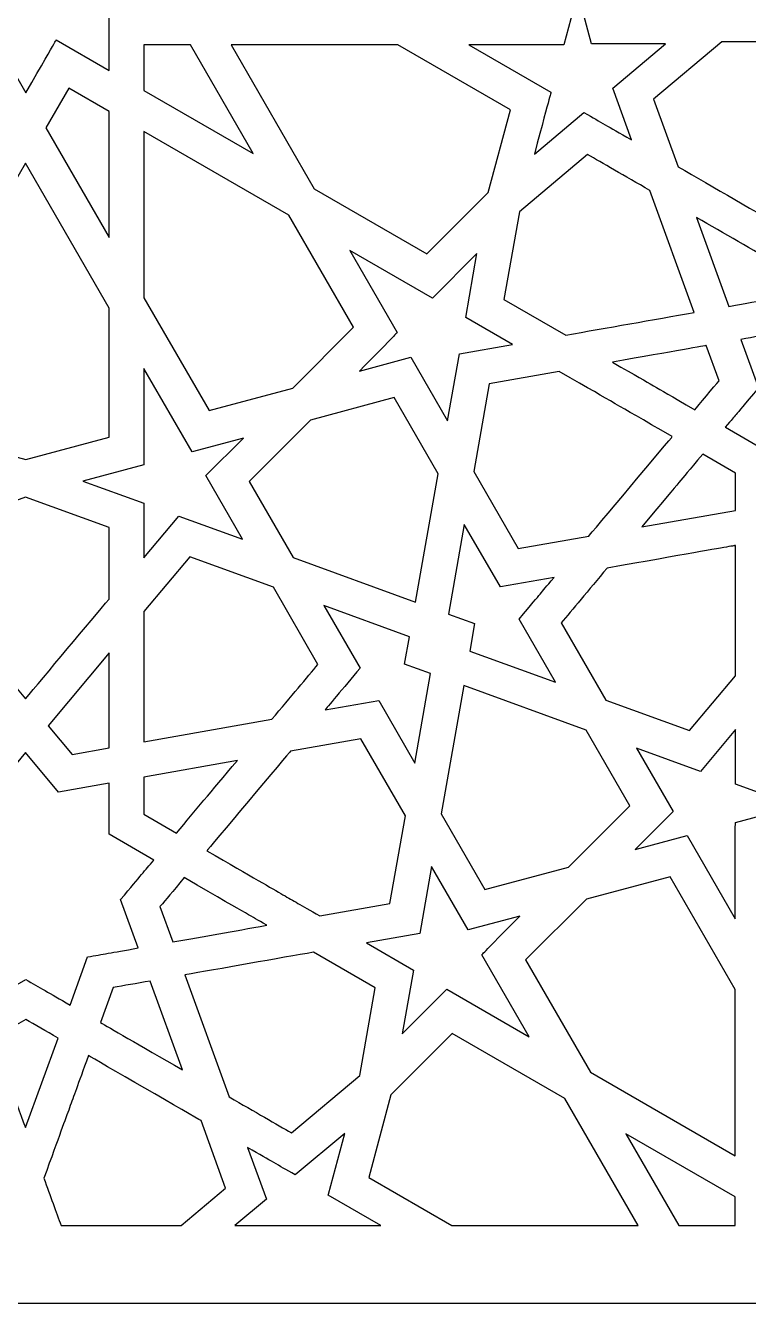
# Model space of a CAD drawing. Header units: millimetres. Extents: x -64 to 64, y -64 to 64.
# Drawn here: x 0 to 33.4, y -63.5 to -4.5 of the extents above; entities that cross this region are included whole.
import ezdxf

# ---------------------------------------------------------------- set-up
doc = ezdxf.new("R2010")
doc.units = ezdxf.units.MM
doc.header["$MEASUREMENT"] = 0
doc.layers.add('layer 1', color=7, linetype='Continuous')

msp = doc.modelspace()

# ---------------------------------------------------------------- linework, layer by layer
at = {"layer": 'layer 1', "color": 250}
for points, knots in [([(-63.5, 63.5), (-63.5, 63.5), (-63.5, -63.5), (-63.5, -63.5), (-63.5, -63.5), (-63.5, -63.5), (63.5, -63.5), (63.5, -63.5), (63.5, -63.5), (63.5, -63.5), (63.5, 63.5), (63.5, 63.5), (63.5, 63.5), (63.5, 63.5), (-63.5, 63.5), (-63.5, 63.5)], [0, 0, 0, 0, 0.2, 0.2, 0.2, 0.2, 0.4, 0.4, 0.4, 0.4, 0.6, 0.6, 0.6, 0.6, 1, 1, 1, 1]), ([(1.3998, -5.1139), (1.3797, -5.1474), (1.591, -4.783), (-0.0152, -7.5636), (-0.0152, -7.5636), (-0.0152, -7.5636), (-1.4298, -5.1139), (-1.4298, -5.1139), (-1.4298, -5.1139), (-1.4298, -5.1139), (-1.4302, -5.1142), (-1.4302, -5.1142), (-1.4302, -5.1142), (-1.4302, -5.1142), (-1.4302, -5.1139), (-1.4302, -5.1139), (-1.4302, -5.1139), (-1.4302, -5.1139), (-3.8827, -6.5285), (-3.8827, -6.5285), (-3.8827, -6.5285), (-3.8827, -6.5285), (-3.8827, -3.6968), (-3.8827, -3.6968), (-3.8827, -3.6968), (-4.2365, -3.6968), (-6.3514, -3.6968), (-6.6996, -3.6968), (-6.6996, -3.6968), (-6.6996, -3.6968), (-5.3111, -1.2898), (-5.3111, -1.2898), (-5.3111, -1.2898), (-5.3111, -1.2898), (-5.3224, -1.2831), (-5.3224, -1.2831), (-5.3224, -1.2831), (-5.3224, -1.2831), (-5.2998, -1.2439), (-5.2998, -1.2439), (-5.2998, -1.2439), (-5.2998, -1.2439), (-7.7163, 0.1513), (-7.7163, 0.1513), (-7.7163, 0.1513), (-7.7163, 0.1513), (-5.3111, 1.5399), (-5.3111, 1.5399), (-5.3111, 1.5399), (-5.3111, 1.5399), (-5.328, 1.5695), (-5.328, 1.5695), (-5.328, 1.5695), (-5.328, 1.5695), (-5.2998, 1.5857), (-5.2998, 1.5857), (-5.2998, 1.5857), (-5.2998, 1.5857), (-6.6883, 3.9927), (-6.6883, 3.9927), (-6.6883, 3.9927), (-6.6883, 3.9927), (-3.894, 3.9927), (-3.894, 3.9927), (-3.894, 3.9927), (-3.894, 3.9927), (-3.894, 4.0386), (-3.894, 4.0386), (-3.894, 4.0386), (-3.8894, 4.0386), (-3.8869, 4.0386), (-3.8827, 4.0386), (-3.8827, 4.0386), (-3.8827, 4.0386), (-3.8827, 6.8185), (-3.8827, 6.8185), (-3.8827, 6.8185), (-3.8827, 6.8185), (-1.4411, 5.4098), (-1.4411, 5.4098), (-1.4411, 5.4098), (-1.4411, 5.4098), (-0.0265, 7.8602), (-0.0265, 7.8602), (-0.0265, 7.8602), (-0.0265, 7.8602), (1.3885, 5.4098), (1.3885, 5.4098), (1.3885, 5.4098), (1.3885, 5.4098), (3.841, 6.8248), (3.841, 6.8248), (3.841, 6.8248), (3.841, 6.8248), (3.841, 3.9927), (3.841, 3.9927), (3.841, 3.9927), (3.841, 3.9927), (6.658, 3.9927), (6.658, 3.9927), (6.658, 3.9927), (6.658, 3.9927), (5.2694, 1.5857), (5.2694, 1.5857), (5.2694, 1.5857), (5.2694, 1.5857), (5.2807, 1.579), (5.2807, 1.579), (5.2807, 1.579), (5.2807, 1.579), (5.2585, 1.5399), (5.2585, 1.5399), (5.2585, 1.5399), (5.2585, 1.5399), (7.6747, 0.145), (7.6747, 0.145), (7.6747, 0.145), (7.6747, 0.145), (5.2694, -1.2439), (5.2694, -1.2439), (5.2694, -1.2439), (5.2694, -1.2439), (5.2864, -1.2735), (5.2864, -1.2735), (5.2864, -1.2735), (5.2864, -1.2735), (5.2585, -1.2898), (5.2585, -1.2898), (5.2585, -1.2898), (5.2585, -1.2898), (6.647, -3.6968), (6.647, -3.6968), (6.647, -3.6968), (6.301, -3.6968), (4.1998, -3.6968), (3.852, -3.6968), (3.852, -3.6968), (3.852, -3.6968), (3.852, -3.7423), (3.852, -3.7423), (3.852, -3.7423), (3.852, -3.7423), (3.841, -3.7423), (3.841, -3.7423), (3.841, -3.7423), (3.841, -3.7423), (3.841, -6.5225), (3.841, -6.5225), (3.841, -6.5225), (3.841, -6.5225), (1.3998, -5.1139), (1.3998, -5.1139)], [0, 0, 0, 0, 0.025641, 0.025641, 0.025641, 0.025641, 0.0512821, 0.0512821, 0.0512821, 0.0512821, 0.0769231, 0.0769231, 0.0769231, 0.0769231, 0.1025641, 0.1025641, 0.1025641, 0.1025641, 0.1282051, 0.1282051, 0.1282051, 0.1282051, 0.1538462, 0.1538462, 0.1538462, 0.1538462, 0.1794872, 0.1794872, 0.1794872, 0.1794872, 0.2051282, 0.2051282, 0.2051282, 0.2051282, 0.2307692, 0.2307692, 0.2307692, 0.2307692, 0.2564103, 0.2564103, 0.2564103, 0.2564103, 0.2820513, 0.2820513, 0.2820513, 0.2820513, 0.3076923, 0.3076923, 0.3076923, 0.3076923, 0.3333333, 0.3333333, 0.3333333, 0.3333333, 0.3589744, 0.3589744, 0.3589744, 0.3589744, 0.3846154, 0.3846154, 0.3846154, 0.3846154, 0.4102564, 0.4102564, 0.4102564, 0.4102564, 0.4358974, 0.4358974, 0.4358974, 0.4358974, 0.4615385, 0.4615385, 0.4615385, 0.4615385, 0.4871795, 0.4871795, 0.4871795, 0.4871795, 0.5128205, 0.5128205, 0.5128205, 0.5128205, 0.5384615, 0.5384615, 0.5384615, 0.5384615, 0.5641026, 0.5641026, 0.5641026, 0.5641026, 0.5897436, 0.5897436, 0.5897436, 0.5897436, 0.6153846, 0.6153846, 0.6153846, 0.6153846, 0.6410256, 0.6410256, 0.6410256, 0.6410256, 0.6666667, 0.6666667, 0.6666667, 0.6666667, 0.6923077, 0.6923077, 0.6923077, 0.6923077, 0.7179487, 0.7179487, 0.7179487, 0.7179487, 0.7435897, 0.7435897, 0.7435897, 0.7435897, 0.7692308, 0.7692308, 0.7692308, 0.7692308, 0.7948718, 0.7948718, 0.7948718, 0.7948718, 0.8205128, 0.8205128, 0.8205128, 0.8205128, 0.8461538, 0.8461538, 0.8461538, 0.8461538, 0.8717949, 0.8717949, 0.8717949, 0.8717949, 0.8974359, 0.8974359, 0.8974359, 0.8974359, 0.9230769, 0.9230769, 0.9230769, 0.9230769, 0.9487179, 0.9487179, 0.9487179, 0.9487179, 1, 1, 1, 1]), ([(27.9788, -9.7342), (26.7758, -9.0399), (26.676, -8.9821), (25.7852, -8.4681), (25.7852, -8.4681), (25.7852, -8.4681), (23.4939, -10.3897), (23.4939, -10.3897), (23.4939, -10.3897), (24.2598, -7.535), (24.2598, -7.5304), (24.2598, -7.5304), (24.2598, -7.5304), (24.2598, -7.5304), (20.4696, -5.3421), (20.4696, -5.3421), (20.4696, -5.3421), (20.4696, -5.3421), (24.8465, -5.3421), (24.8465, -5.3421), (24.8465, -5.3421), (24.8465, -5.3421), (25.4942, -2.9238), (25.4942, -2.9238), (25.4942, -2.9238), (25.4942, -2.9238), (26.1295, -5.2966), (26.1295, -5.2966), (26.1295, -5.2966), (26.1295, -5.2966), (29.5582, -5.2966), (29.5582, -5.2966), (29.5582, -5.2966), (29.5582, -5.2966), (27.111, -7.3501), (27.111, -7.3501), (27.111, -7.3501), (27.111, -7.3501), (27.9788, -9.7342), (27.9788, -9.7342)], [0, 0, 0, 0, 0.0909091, 0.0909091, 0.0909091, 0.0909091, 0.1818182, 0.1818182, 0.1818182, 0.1818182, 0.2727273, 0.2727273, 0.2727273, 0.2727273, 0.3636364, 0.3636364, 0.3636364, 0.3636364, 0.4545455, 0.4545455, 0.4545455, 0.4545455, 0.5454545, 0.5454545, 0.5454545, 0.5454545, 0.6363636, 0.6363636, 0.6363636, 0.6363636, 0.7272727, 0.7272727, 0.7272727, 0.7272727, 0.8181818, 0.8181818, 0.8181818, 0.8181818, 1, 1, 1, 1]), ([(30.1343, -10.9774), (30.1343, -10.9774), (30.1339, -10.977), (30.1339, -10.977), (30.1339, -10.977), (30.1339, -10.977), (30.1339, -10.977), (30.1339, -10.977), (30.1339, -10.977), (30.1339, -10.977), (28.9973, -7.8557), (28.9973, -7.8557), (28.9973, -7.8557), (28.9973, -7.8557), (32.1508, -5.2095), (32.1508, -5.2095), (32.1508, -5.2095), (32.1508, -5.2095), (36.2666, -5.2109), (36.2666, -5.2109), (36.2666, -5.2109), (36.527, -5.9277), (36.9302, -7.0337), (37.3976, -8.315), (37.3976, -8.315), (37.3976, -8.315), (35.3356, -13.9799), (35.3356, -13.9799), (35.3356, -13.9799), (35.3356, -13.9799), (35.3353, -13.9799), (35.3353, -13.9799), (35.3353, -13.9799), (35.3353, -13.9799), (35.3353, -13.9806), (35.3353, -13.9806), (35.3353, -13.9806), (33.8123, -13.1015), (31.726, -11.8967), (30.1343, -10.9774)], [0, 0, 0, 0, 0.0909091, 0.0909091, 0.0909091, 0.0909091, 0.1818182, 0.1818182, 0.1818182, 0.1818182, 0.2727273, 0.2727273, 0.2727273, 0.2727273, 0.3636364, 0.3636364, 0.3636364, 0.3636364, 0.4545455, 0.4545455, 0.4545455, 0.4545455, 0.5454545, 0.5454545, 0.5454545, 0.5454545, 0.6363636, 0.6363636, 0.6363636, 0.6363636, 0.7272727, 0.7272727, 0.7272727, 0.7272727, 0.8181818, 0.8181818, 0.8181818, 0.8181818, 1, 1, 1, 1]), ([(10.4958, -10.3639), (10.4958, -10.3639), (5.4525, -7.4521), (5.4525, -7.4521), (5.4525, -7.4521), (5.4525, -7.2288), (5.4525, -5.5647), (5.4525, -5.3421), (5.4525, -5.3421), (5.4525, -5.3421), (7.5967, -5.3421), (7.5967, -5.3421), (7.5967, -5.3421), (7.5967, -5.3421), (10.4958, -10.3639), (10.4958, -10.3639)], [0, 0, 0, 0, 0.2, 0.2, 0.2, 0.2, 0.4, 0.4, 0.4, 0.4, 0.6, 0.6, 0.6, 0.6, 1, 1, 1, 1]), ([(9.482, -5.3421), (9.482, -5.3421), (17.1789, -5.3421), (17.1789, -5.3421), (17.1789, -5.3421), (17.1789, -5.3421), (22.3838, -8.3467), (22.3838, -8.3467), (22.3838, -8.3467), (22.3838, -8.3467), (21.3589, -12.1694), (21.3589, -12.1694), (21.3589, -12.1694), (21.3589, -12.1694), (18.5286, -15.0012), (18.5286, -15.0012), (18.5286, -15.0012), (18.5286, -15.0012), (13.323, -11.9959), (13.323, -11.9959), (13.323, -11.9959), (13.323, -11.9959), (9.482, -5.3421), (9.482, -5.3421)], [0, 0, 0, 0, 0.1428571, 0.1428571, 0.1428571, 0.1428571, 0.2857143, 0.2857143, 0.2857143, 0.2857143, 0.4285714, 0.4285714, 0.4285714, 0.4285714, 0.5714286, 0.5714286, 0.5714286, 0.5714286, 0.7142857, 0.7142857, 0.7142857, 0.7142857, 1, 1, 1, 1]), ([(0.9162, -9.1768), (0.9162, -9.1768), (1.9745, -7.3445), (1.9745, -7.3445), (1.9745, -7.3445), (1.9745, -7.3445), (3.841, -8.4219), (3.841, -8.4219), (3.841, -8.4219), (3.841, -8.4219), (3.841, -14.2434), (3.841, -14.2434), (3.841, -14.2434), (3.841, -14.2434), (0.9162, -9.1768), (0.9162, -9.1768)], [0, 0, 0, 0, 0.2, 0.2, 0.2, 0.2, 0.4, 0.4, 0.4, 0.4, 0.6, 0.6, 0.6, 0.6, 1, 1, 1, 1]), ([(5.4525, -9.3518), (5.4525, -9.3518), (12.1408, -13.2129), (12.1408, -13.2129), (12.1408, -13.2129), (12.1408, -13.2129), (15.1331, -18.3967), (15.1331, -18.3967), (15.1331, -18.3967), (15.1331, -18.3967), (12.325, -21.2034), (12.325, -21.2034), (12.325, -21.2034), (12.325, -21.2034), (8.4578, -22.2402), (8.4578, -22.2402), (8.4578, -22.2402), (8.4578, -22.2402), (5.4525, -17.0346), (5.4525, -17.0346), (5.4525, -17.0346), (5.4525, -17.0346), (5.4525, -9.3518), (5.4525, -9.3518)], [0, 0, 0, 0, 0.1428571, 0.1428571, 0.1428571, 0.1428571, 0.2857143, 0.2857143, 0.2857143, 0.2857143, 0.4285714, 0.4285714, 0.4285714, 0.4285714, 0.5714286, 0.5714286, 0.5714286, 0.5714286, 0.7142857, 0.7142857, 0.7142857, 0.7142857, 1, 1, 1, 1]), ([(22.8021, -13.0581), (22.8021, -13.0581), (25.9553, -10.4133), (25.9553, -10.4133), (25.9553, -10.4133), (26.6185, -10.7964), (27.643, -11.3877), (28.8301, -12.0717), (28.8301, -12.0717), (28.8301, -12.0717), (30.8822, -17.7098), (30.8822, -17.7098), (30.8822, -17.7098), (28.9867, -18.0446), (26.8224, -18.4256), (24.9407, -18.7572), (24.9407, -18.7572), (24.9407, -18.7572), (24.9403, -18.7568), (24.9403, -18.7568), (24.9403, -18.7568), (24.9403, -18.7568), (24.94, -18.7568), (24.94, -18.7568), (24.94, -18.7568), (24.94, -18.7568), (22.0881, -17.1108), (22.0881, -17.1108), (22.0881, -17.1108), (22.0881, -17.1108), (22.8021, -13.0581), (22.8021, -13.0581)], [0, 0, 0, 0, 0.1111111, 0.1111111, 0.1111111, 0.1111111, 0.2222222, 0.2222222, 0.2222222, 0.2222222, 0.3333333, 0.3333333, 0.3333333, 0.3333333, 0.4444444, 0.4444444, 0.4444444, 0.4444444, 0.5555556, 0.5555556, 0.5555556, 0.5555556, 0.6666667, 0.6666667, 0.6666667, 0.6666667, 0.7777778, 0.7777778, 0.7777778, 0.7777778, 1, 1, 1, 1]), ([(-0.0265, -10.8098), (-0.0265, -10.8098), (3.841, -17.5087), (3.841, -17.5087), (3.841, -17.5087), (3.841, -17.5087), (3.841, -23.477), (3.841, -23.477), (3.841, -23.477), (3.841, -23.477), (-0.0152, -24.5099), (-0.0152, -24.5099), (-0.0152, -24.5099), (-0.0152, -24.5099), (-3.8827, -23.4742), (-3.8827, -23.4742), (-3.8827, -23.4742), (-3.8827, -23.4742), (-3.8827, -17.4893), (-3.8827, -17.4893), (-3.8827, -17.4893), (-3.8827, -17.4893), (-0.0265, -10.8098), (-0.0265, -10.8098)], [0, 0, 0, 0, 0.1428571, 0.1428571, 0.1428571, 0.1428571, 0.2857143, 0.2857143, 0.2857143, 0.2857143, 0.4285714, 0.4285714, 0.4285714, 0.4285714, 0.5714286, 0.5714286, 0.5714286, 0.5714286, 0.7142857, 0.7142857, 0.7142857, 0.7142857, 1, 1, 1, 1]), ([(30.9855, -13.3167), (32.2647, -14.0554), (33.5911, -14.8213), (34.78, -15.5074), (34.78, -15.5074), (34.78, -15.5074), (34.1912, -17.1263), (34.1912, -17.1263), (34.1912, -17.1263), (33.9051, -17.1771), (33.3086, -17.2822), (32.482, -17.4276), (32.482, -17.4276), (32.482, -17.4276), (32.482, -17.4269), (32.482, -17.4269), (32.482, -17.4269), (32.482, -17.4269), (32.4817, -17.4269), (32.4817, -17.4269), (32.4817, -17.4269), (32.4817, -17.4269), (30.9855, -13.3167), (30.9855, -13.3167)], [0, 0, 0, 0, 0.1428571, 0.1428571, 0.1428571, 0.1428571, 0.2857143, 0.2857143, 0.2857143, 0.2857143, 0.4285714, 0.4285714, 0.4285714, 0.4285714, 0.5714286, 0.5714286, 0.5714286, 0.5714286, 0.7142857, 0.7142857, 0.7142857, 0.7142857, 1, 1, 1, 1]), ([(17.7811, -19.7834), (17.7811, -19.7834), (15.4069, -20.4198), (15.4069, -20.4198), (15.4069, -20.4198), (16.8204, -18.9957), (17.1563, -18.6369), (17.1566, -18.6365), (17.1566, -18.6365), (17.1566, -18.6365), (14.968, -14.8452), (14.968, -14.8452), (14.968, -14.8452), (14.968, -14.8452), (18.7812, -17.0466), (18.7812, -17.0466), (18.7812, -17.0466), (18.7812, -17.0466), (20.8372, -14.9892), (20.8372, -14.9892), (20.8372, -14.9892), (20.8372, -14.9892), (20.3179, -17.9366), (20.3179, -17.9366), (20.3179, -17.9366), (20.3179, -17.9366), (22.4892, -19.1893), (22.4892, -19.1893), (22.4892, -19.1893), (22.4892, -19.1893), (20.0251, -19.6243), (20.0251, -19.6243), (20.0251, -19.6243), (20.0251, -19.6243), (19.4779, -22.7221), (19.4779, -22.7221), (19.4779, -22.7221), (19.4779, -22.7221), (17.7811, -19.7834), (17.7811, -19.7834)], [0, 0, 0, 0, 0.0909091, 0.0909091, 0.0909091, 0.0909091, 0.1818182, 0.1818182, 0.1818182, 0.1818182, 0.2727273, 0.2727273, 0.2727273, 0.2727273, 0.3636364, 0.3636364, 0.3636364, 0.3636364, 0.4545455, 0.4545455, 0.4545455, 0.4545455, 0.5454545, 0.5454545, 0.5454545, 0.5454545, 0.6363636, 0.6363636, 0.6363636, 0.6363636, 0.7272727, 0.7272727, 0.7272727, 0.7272727, 0.8181818, 0.8181818, 0.8181818, 0.8181818, 1, 1, 1, 1]), ([(39.7775, -26.1581), (39.7775, -26.1581), (38.2475, -27.9795), (38.2475, -27.9795), (38.2475, -27.9795), (38.2475, -27.9795), (36.7217, -26.1585), (36.7217, -26.1585), (36.7217, -26.1585), (36.7217, -26.1585), (34.3814, -26.5709), (34.3814, -26.5709), (34.3814, -26.5709), (34.3814, -26.5709), (34.3814, -24.209), (34.3814, -24.209), (34.3814, -24.209), (34.3814, -24.209), (32.318, -23.0173), (32.318, -23.0173), (32.318, -23.0173), (32.318, -23.0173), (32.318, -23.0173), (32.318, -23.0173), (32.318, -23.0173), (32.318, -23.0173), (32.3159, -23.0163), (32.3159, -23.0163), (32.3159, -23.0163), (32.9629, -22.244), (32.4813, -22.8187), (33.849, -21.1875), (33.849, -21.1875), (33.849, -21.1875), (33.0373, -18.9544), (33.0373, -18.9544), (33.0373, -18.9544), (34.3235, -18.7283), (34.719, -18.6577), (35.3794, -18.5406), (35.3794, -18.5406), (35.3794, -18.5406), (36.1869, -16.3199), (36.1869, -16.3199), (36.1869, -16.3199), (37.4594, -17.055), (37.8841, -17.2999), (38.2369, -17.5031), (38.2369, -17.5031), (38.2369, -17.5031), (40.3066, -16.3093), (40.3066, -16.3093), (40.3066, -16.3093), (40.3183, -16.3417), (41.0909, -18.4697), (41.1505, -18.6334), (41.1505, -18.6334), (41.7855, -18.6792), (42.8773, -18.8503), (43.4598, -18.9537), (43.4598, -18.9537), (42.9567, -20.3345), (42.8875, -20.5257), (42.647, -21.1878), (42.647, -21.1878), (42.6473, -21.1882), (44.1727, -23.0068), (44.1727, -23.0068), (44.1727, -23.0068), (44.1727, -23.0068), (42.1164, -24.1953), (42.1164, -24.1953), (42.1164, -24.1953), (42.1164, -24.4013), (42.1164, -26.138), (42.1164, -26.5723), (42.1164, -26.5723), (42.1164, -26.5723), (39.7775, -26.1581), (39.7775, -26.1581)], [0, 0, 0, 0, 0.047619, 0.047619, 0.047619, 0.047619, 0.0952381, 0.0952381, 0.0952381, 0.0952381, 0.1428571, 0.1428571, 0.1428571, 0.1428571, 0.1904762, 0.1904762, 0.1904762, 0.1904762, 0.2380952, 0.2380952, 0.2380952, 0.2380952, 0.2857143, 0.2857143, 0.2857143, 0.2857143, 0.3333333, 0.3333333, 0.3333333, 0.3333333, 0.3809524, 0.3809524, 0.3809524, 0.3809524, 0.4285714, 0.4285714, 0.4285714, 0.4285714, 0.4761905, 0.4761905, 0.4761905, 0.4761905, 0.5238095, 0.5238095, 0.5238095, 0.5238095, 0.5714286, 0.5714286, 0.5714286, 0.5714286, 0.6190476, 0.6190476, 0.6190476, 0.6190476, 0.6666667, 0.6666667, 0.6666667, 0.6666667, 0.7142857, 0.7142857, 0.7142857, 0.7142857, 0.7619048, 0.7619048, 0.7619048, 0.7619048, 0.8095238, 0.8095238, 0.8095238, 0.8095238, 0.8571429, 0.8571429, 0.8571429, 0.8571429, 0.9047619, 0.9047619, 0.9047619, 0.9047619, 1, 1, 1, 1]), ([(27.0962, -20.0018), (29.9678, -19.4963), (31.4374, -19.2363), (31.4374, -19.2363), (31.4374, -19.2363), (31.4374, -19.2363), (32.0301, -20.8668), (32.0301, -20.8668), (32.0301, -20.8668), (31.8336, -21.1011), (31.0374, -22.0507), (30.9097, -22.2038), (30.9097, -22.2038), (28.587, -20.8626), (29.3938, -21.3289), (27.0962, -20.0018)], [0, 0, 0, 0, 0.2, 0.2, 0.2, 0.2, 0.4, 0.4, 0.4, 0.4, 0.6, 0.6, 0.6, 0.6, 1, 1, 1, 1]), ([(2.6257, -25.5016), (2.6257, -25.5016), (5.4409, -24.7477), (5.4409, -24.7477), (5.4409, -24.7477), (5.4409, -24.7477), (5.4409, -24.705), (5.4409, -24.705), (5.4409, -24.705), (5.4409, -24.705), (5.4525, -24.7019), (5.4525, -24.7019), (5.4525, -24.7019), (5.4525, -24.7019), (5.4525, -20.2999), (5.4525, -20.2999), (5.4525, -20.2999), (5.4525, -20.2999), (7.675, -24.1498), (7.675, -24.1498), (7.675, -24.1498), (7.675, -24.1498), (10.0496, -23.513), (10.0496, -23.513), (10.0496, -23.513), (10.0496, -23.513), (8.3111, -25.2508), (8.3111, -25.2508), (8.3111, -25.2508), (8.3111, -25.2508), (10.0065, -28.1873), (10.0065, -28.1873), (10.0065, -28.1873), (10.0065, -28.1873), (7.0591, -27.1156), (7.0591, -27.1156), (7.0591, -27.1156), (7.0591, -27.1156), (5.4398, -29.0445), (5.4398, -29.0445), (5.4398, -29.0445), (5.4398, -28.7295), (5.4398, -26.8418), (5.4398, -26.5268), (5.4398, -26.5268), (5.4398, -26.5268), (2.6257, -25.5016), (2.6257, -25.5016)], [0, 0, 0, 0, 0.0769231, 0.0769231, 0.0769231, 0.0769231, 0.1538462, 0.1538462, 0.1538462, 0.1538462, 0.2307692, 0.2307692, 0.2307692, 0.2307692, 0.3076923, 0.3076923, 0.3076923, 0.3076923, 0.3846154, 0.3846154, 0.3846154, 0.3846154, 0.4615385, 0.4615385, 0.4615385, 0.4615385, 0.5384615, 0.5384615, 0.5384615, 0.5384615, 0.6153846, 0.6153846, 0.6153846, 0.6153846, 0.6923077, 0.6923077, 0.6923077, 0.6923077, 0.7692308, 0.7692308, 0.7692308, 0.7692308, 0.8461538, 0.8461538, 0.8461538, 0.8461538, 1, 1, 1, 1]), ([(22.7492, -28.6229), (22.7492, -28.6229), (20.6894, -25.0589), (20.6894, -25.0589), (20.6894, -25.0589), (20.6894, -25.0589), (21.4055, -21.0058), (21.4055, -21.0058), (21.4055, -21.0058), (21.4055, -21.0058), (24.6447, -20.4336), (24.6447, -20.4336), (24.6447, -20.4336), (27.5382, -22.1047), (26.9007, -21.7364), (29.8658, -23.4488), (29.8658, -23.4488), (29.8644, -23.4502), (26.0036, -28.0476), (26.0022, -28.049), (26.0022, -28.049), (26.0022, -28.049), (22.7492, -28.6229), (22.7492, -28.6229)], [0, 0, 0, 0, 0.1428571, 0.1428571, 0.1428571, 0.1428571, 0.2857143, 0.2857143, 0.2857143, 0.2857143, 0.4285714, 0.4285714, 0.4285714, 0.4285714, 0.5714286, 0.5714286, 0.5714286, 0.5714286, 0.7142857, 0.7142857, 0.7142857, 0.7142857, 1, 1, 1, 1]), ([(17.9984, -31.0942), (17.9984, -31.0942), (12.3437, -29.0357), (12.3437, -29.0357), (12.3437, -29.0357), (12.3437, -29.0357), (10.3106, -25.5139), (10.3106, -25.5139), (10.3106, -25.5139), (10.3106, -25.5139), (13.142, -22.6833), (13.142, -22.6833), (13.142, -22.6833), (13.142, -22.6833), (17.0092, -21.6464), (17.0092, -21.6464), (17.0092, -21.6464), (17.0092, -21.6464), (19.0426, -25.1682), (19.0426, -25.1682), (19.0426, -25.1682), (19.0426, -25.1682), (17.9984, -31.0942), (17.9984, -31.0942)], [0, 0, 0, 0, 0.1428571, 0.1428571, 0.1428571, 0.1428571, 0.2857143, 0.2857143, 0.2857143, 0.2857143, 0.4285714, 0.4285714, 0.4285714, 0.4285714, 0.5714286, 0.5714286, 0.5714286, 0.5714286, 0.7142857, 0.7142857, 0.7142857, 0.7142857, 1, 1, 1, 1]), ([(28.4551, -27.6165), (30.6582, -24.9929), (29.8884, -25.9091), (31.2727, -24.2612), (31.2727, -24.2612), (31.2727, -24.2612), (32.7815, -25.1326), (32.7815, -25.1326), (32.7815, -25.1326), (32.7815, -25.1326), (32.7815, -26.8531), (32.7815, -26.8531), (32.7815, -26.8531), (32.7815, -26.8531), (28.4551, -27.6165), (28.4551, -27.6165)], [0, 0, 0, 0, 0.2, 0.2, 0.2, 0.2, 0.4, 0.4, 0.4, 0.4, 0.6, 0.6, 0.6, 0.6, 1, 1, 1, 1]), ([(-0.0261, -35.5614), (-1.2379, -34.1186), (-2.6889, -32.3878), (-3.8947, -30.9492), (-3.8947, -30.9492), (-3.8947, -30.9492), (-3.8947, -27.6465), (-3.8947, -27.6465), (-3.8947, -27.6465), (-3.8947, -27.6465), (-0.0272, -26.2382), (-0.0272, -26.2382), (-0.0272, -26.2382), (-0.0272, -26.2382), (3.8403, -27.6465), (3.8403, -27.6465), (3.8403, -27.6465), (3.8403, -28.2501), (3.8403, -30.6645), (3.8403, -30.951), (3.8403, -30.951), (3.0438, -31.901), (0.7708, -34.6113), (-0.0261, -35.5614)], [0, 0, 0, 0, 0.1428571, 0.1428571, 0.1428571, 0.1428571, 0.2857143, 0.2857143, 0.2857143, 0.2857143, 0.4285714, 0.4285714, 0.4285714, 0.4285714, 0.5714286, 0.5714286, 0.5714286, 0.5714286, 0.7142857, 0.7142857, 0.7142857, 0.7142857, 1, 1, 1, 1]), ([(19.5245, -31.6494), (19.5245, -31.6494), (20.2551, -27.5047), (20.2551, -27.5047), (20.2551, -27.5047), (20.2551, -27.5047), (21.9244, -30.3932), (21.9244, -30.3932), (21.9244, -30.3932), (21.9244, -30.3932), (24.4045, -29.9554), (24.4045, -29.9554), (24.4045, -29.9554), (23.6372, -30.8705), (24.0005, -30.4366), (22.7863, -31.8848), (22.7863, -31.8848), (22.7863, -31.8848), (24.463, -34.7927), (24.463, -34.7927), (24.463, -34.7927), (24.463, -34.7927), (20.5087, -33.3538), (20.5087, -33.3538), (20.5087, -33.3538), (20.5087, -33.3538), (20.732, -32.089), (20.732, -32.089), (20.732, -32.089), (20.732, -32.089), (19.5245, -31.6494), (19.5245, -31.6494)], [0, 0, 0, 0, 0.1111111, 0.1111111, 0.1111111, 0.1111111, 0.2222222, 0.2222222, 0.2222222, 0.2222222, 0.3333333, 0.3333333, 0.3333333, 0.3333333, 0.4444444, 0.4444444, 0.4444444, 0.4444444, 0.5555556, 0.5555556, 0.5555556, 0.5555556, 0.6666667, 0.6666667, 0.6666667, 0.6666667, 0.7777778, 0.7777778, 0.7777778, 0.7777778, 1, 1, 1, 1]), ([(26.7878, -35.6213), (26.7878, -35.6213), (24.7311, -32.0551), (24.7311, -32.0551), (24.7311, -32.0551), (25.2215, -31.471), (25.9779, -30.5696), (26.8542, -29.5232), (26.8542, -29.5232), (34.259, -28.2173), (32.4926, -28.5288), (32.7815, -28.478), (32.7815, -28.478), (32.7815, -28.478), (32.7815, -34.4964), (32.7815, -34.4964), (32.7815, -34.4964), (32.7815, -34.4964), (30.6567, -37.0283), (30.6567, -37.0283), (30.6567, -37.0283), (30.6567, -37.0283), (26.7878, -35.6213), (26.7878, -35.6213)], [0, 0, 0, 0, 0.1428571, 0.1428571, 0.1428571, 0.1428571, 0.2857143, 0.2857143, 0.2857143, 0.2857143, 0.4285714, 0.4285714, 0.4285714, 0.4285714, 0.5714286, 0.5714286, 0.5714286, 0.5714286, 0.7142857, 0.7142857, 0.7142857, 0.7142857, 1, 1, 1, 1]), ([(11.4339, -30.4084), (11.4339, -30.4084), (13.4902, -33.9743), (13.4902, -33.9743), (13.4902, -33.9743), (13.0002, -34.5589), (12.2439, -35.4601), (11.3676, -36.5062), (11.3676, -36.5062), (11.3676, -36.5062), (5.4398, -37.5518), (5.4398, -37.5518), (5.4398, -37.5518), (5.4398, -37.5518), (5.4398, -31.5334), (5.4398, -31.5334), (5.4398, -31.5334), (5.4398, -31.5334), (7.5646, -29.0015), (7.5646, -29.0015), (7.5646, -29.0015), (7.5646, -29.0015), (11.4339, -30.4084), (11.4339, -30.4084)], [0, 0, 0, 0, 0.1428571, 0.1428571, 0.1428571, 0.1428571, 0.2857143, 0.2857143, 0.2857143, 0.2857143, 0.4285714, 0.4285714, 0.4285714, 0.4285714, 0.5714286, 0.5714286, 0.5714286, 0.5714286, 0.7142857, 0.7142857, 0.7142857, 0.7142857, 1, 1, 1, 1]), ([(16.2973, -35.6365), (16.2973, -35.6365), (13.8172, -36.074), (13.8172, -36.074), (13.8172, -36.074), (13.8606, -36.0222), (14.6681, -35.06), (15.4354, -34.145), (15.4354, -34.145), (15.4354, -34.145), (13.7703, -31.2575), (13.7703, -31.2575), (13.7703, -31.2575), (13.7703, -31.2575), (17.7158, -32.6941), (17.7158, -32.6941), (17.7158, -32.6941), (17.7158, -32.6941), (17.4925, -33.9591), (17.4925, -33.9591), (17.4925, -33.9591), (17.4925, -33.9591), (18.6997, -34.3983), (18.6997, -34.3983), (18.6997, -34.3983), (18.6997, -34.3983), (17.9705, -38.5322), (17.9705, -38.5322), (17.9705, -38.5322), (17.9705, -38.5322), (16.2973, -35.6365), (16.2973, -35.6365)], [0, 0, 0, 0, 0.1111111, 0.1111111, 0.1111111, 0.1111111, 0.2222222, 0.2222222, 0.2222222, 0.2222222, 0.3333333, 0.3333333, 0.3333333, 0.3333333, 0.4444444, 0.4444444, 0.4444444, 0.4444444, 0.5555556, 0.5555556, 0.5555556, 0.5555556, 0.6666667, 0.6666667, 0.6666667, 0.6666667, 0.7777778, 0.7777778, 0.7777778, 0.7777778, 1, 1, 1, 1]), ([(1.0192, -36.8049), (1.0192, -36.8049), (3.8403, -33.4409), (3.8403, -33.4409), (3.8403, -33.4409), (3.8403, -33.4409), (3.8403, -37.834), (3.8403, -37.834), (3.8403, -37.834), (3.8403, -37.834), (2.1325, -38.1353), (2.1325, -38.1353), (2.1325, -38.1353), (2.1325, -38.1353), (1.0188, -36.806), (1.0188, -36.806), (1.0188, -36.806), (1.0188, -36.806), (1.0195, -36.8053), (1.0195, -36.8053), (1.0195, -36.8053), (1.0195, -36.8053), (1.0192, -36.8049), (1.0192, -36.8049)], [0, 0, 0, 0, 0.1428571, 0.1428571, 0.1428571, 0.1428571, 0.2857143, 0.2857143, 0.2857143, 0.2857143, 0.4285714, 0.4285714, 0.4285714, 0.4285714, 0.5714286, 0.5714286, 0.5714286, 0.5714286, 0.7142857, 0.7142857, 0.7142857, 0.7142857, 1, 1, 1, 1]), ([(20.2265, -34.9535), (20.2265, -34.9535), (25.8798, -37.0107), (25.8798, -37.0107), (25.8798, -37.0107), (25.8798, -37.0107), (27.9001, -40.5098), (27.9001, -40.5098), (27.9001, -40.5098), (27.9001, -40.5098), (25.0684, -43.3405), (25.0684, -43.3405), (25.0684, -43.3405), (25.0684, -43.3405), (21.2012, -44.3774), (21.2012, -44.3774), (21.2012, -44.3774), (21.2012, -44.3774), (19.1812, -40.8781), (19.1812, -40.8781), (19.1812, -40.8781), (19.1812, -40.8781), (20.2265, -34.9535), (20.2265, -34.9535)], [0, 0, 0, 0, 0.1428571, 0.1428571, 0.1428571, 0.1428571, 0.2857143, 0.2857143, 0.2857143, 0.2857143, 0.4285714, 0.4285714, 0.4285714, 0.4285714, 0.5714286, 0.5714286, 0.5714286, 0.5714286, 0.7142857, 0.7142857, 0.7142857, 0.7142857, 1, 1, 1, 1]), ([(32.7695, -45.7267), (32.7695, -45.7267), (30.547, -41.8768), (30.547, -41.8768), (30.547, -41.8768), (30.547, -41.8768), (30.5463, -41.8768), (30.5463, -41.8768), (30.5463, -41.8768), (30.5463, -41.8768), (30.5463, -41.8768), (30.5463, -41.8768), (30.5463, -41.8768), (30.5463, -41.8768), (28.1531, -42.519), (28.1531, -42.519), (28.1531, -42.519), (28.1531, -42.519), (29.8993, -40.773), (29.8993, -40.773), (29.8993, -40.773), (29.8993, -40.773), (28.2056, -37.839), (28.2056, -37.839), (28.2056, -37.839), (28.2056, -37.839), (31.1626, -38.9141), (31.1626, -38.9141), (31.1626, -38.9141), (31.1626, -38.9141), (32.7815, -36.9852), (32.7815, -36.9852), (32.7815, -36.9852), (32.7815, -37.3002), (32.7815, -39.1875), (32.7815, -39.503), (32.7815, -39.503), (32.7815, -39.503), (35.591, -40.5261), (35.591, -40.5261), (35.591, -40.5261), (35.591, -40.5261), (32.7801, -41.2788), (32.7801, -41.2788), (32.7801, -41.2788), (32.7801, -41.2788), (32.7709, -43.1913), (32.7695, -45.7267)], [0, 0, 0, 0, 0.0769231, 0.0769231, 0.0769231, 0.0769231, 0.1538462, 0.1538462, 0.1538462, 0.1538462, 0.2307692, 0.2307692, 0.2307692, 0.2307692, 0.3076923, 0.3076923, 0.3076923, 0.3076923, 0.3846154, 0.3846154, 0.3846154, 0.3846154, 0.4615385, 0.4615385, 0.4615385, 0.4615385, 0.5384615, 0.5384615, 0.5384615, 0.5384615, 0.6153846, 0.6153846, 0.6153846, 0.6153846, 0.6923077, 0.6923077, 0.6923077, 0.6923077, 0.7692308, 0.7692308, 0.7692308, 0.7692308, 0.8461538, 0.8461538, 0.8461538, 0.8461538, 1, 1, 1, 1]), ([(12.2192, -37.9804), (12.2192, -37.9804), (15.4725, -37.4069), (15.4725, -37.4069), (15.4725, -37.4069), (15.4725, -37.4069), (17.532, -40.9709), (17.532, -40.9709), (17.532, -40.9709), (17.532, -40.9709), (16.8162, -45.024), (16.8162, -45.024), (16.8162, -45.024), (16.8162, -45.024), (13.577, -45.5958), (13.577, -45.5958), (13.577, -45.5958), (11.6777, -44.4991), (12.6771, -45.0762), (8.3559, -42.581), (8.3559, -42.581), (8.3562, -42.5806), (12.1864, -38.0199), (12.2192, -37.9804)], [0, 0, 0, 0, 0.1428571, 0.1428571, 0.1428571, 0.1428571, 0.2857143, 0.2857143, 0.2857143, 0.2857143, 0.4285714, 0.4285714, 0.4285714, 0.4285714, 0.5714286, 0.5714286, 0.5714286, 0.5714286, 0.7142857, 0.7142857, 0.7142857, 0.7142857, 1, 1, 1, 1]), ([(-0.0152, -48.5264), (-0.0152, -48.5264), (-2.0849, -49.7204), (-2.0849, -49.7204), (-2.0849, -49.7204), (-2.087, -49.7141), (-2.8765, -47.5404), (-2.9288, -47.3964), (-2.9288, -47.3964), (-3.5645, -47.3964), (-3.1048, -47.4522), (-5.238, -47.0761), (-5.238, -47.0761), (-4.6979, -45.5929), (-4.7106, -45.6275), (-4.4252, -44.8419), (-4.4252, -44.8419), (-4.4252, -44.8419), (-5.951, -43.023), (-5.951, -43.023), (-5.951, -43.023), (-5.951, -43.023), (-5.951, -43.023), (-5.951, -43.023), (-5.951, -43.023), (-5.951, -43.023), (-3.8947, -41.8345), (-3.8947, -41.8345), (-3.8947, -41.8345), (-3.8947, -41.6285), (-3.8947, -39.8914), (-3.8947, -39.4575), (-3.8947, -39.4575), (-3.8947, -39.4575), (-1.5557, -39.8716), (-1.5557, -39.8716), (-1.5557, -39.8716), (-1.5557, -39.8716), (-0.0261, -38.0503), (-0.0261, -38.0503), (-0.0261, -38.0503), (-0.0261, -38.0503), (1.5, -39.8713), (1.5, -39.8713), (1.5, -39.8713), (1.5, -39.8713), (3.8403, -39.4589), (3.8403, -39.4589), (3.8403, -39.4589), (3.8403, -39.4589), (3.8403, -41.8204), (3.8403, -41.8204), (3.8403, -41.8204), (3.8403, -41.8204), (5.9055, -43.0135), (5.9055, -43.0135), (5.9055, -43.0135), (5.4441, -43.5645), (5.3799, -43.6407), (4.3727, -44.8423), (4.3727, -44.8423), (4.3727, -44.8423), (5.1844, -47.0753), (5.1844, -47.0753), (5.1844, -47.0753), (3.8724, -47.3061), (3.5881, -47.3566), (2.8423, -47.4891), (2.8423, -47.4891), (2.8423, -47.4891), (2.0348, -49.71), (2.0348, -49.71), (2.0348, -49.71), (1.034, -49.1313), (0.6452, -48.9074), (-0.0152, -48.5264)], [0, 0, 0, 0, 0.05, 0.05, 0.05, 0.05, 0.1, 0.1, 0.1, 0.1, 0.15, 0.15, 0.15, 0.15, 0.2, 0.2, 0.2, 0.2, 0.25, 0.25, 0.25, 0.25, 0.3, 0.3, 0.3, 0.3, 0.35, 0.35, 0.35, 0.35, 0.4, 0.4, 0.4, 0.4, 0.45, 0.45, 0.45, 0.45, 0.5, 0.5, 0.5, 0.5, 0.55, 0.55, 0.55, 0.55, 0.6, 0.6, 0.6, 0.6, 0.65, 0.65, 0.65, 0.65, 0.7, 0.7, 0.7, 0.7, 0.75, 0.75, 0.75, 0.75, 0.8, 0.8, 0.8, 0.8, 0.85, 0.85, 0.85, 0.85, 0.9, 0.9, 0.9, 0.9, 1, 1, 1, 1]), ([(5.4398, -39.1767), (5.4398, -39.1767), (9.7663, -38.4132), (9.7663, -38.4132), (9.7663, -38.4132), (8.473, -39.9535), (7.8878, -40.6513), (6.949, -41.7685), (6.949, -41.7685), (6.949, -41.7685), (5.4398, -40.8971), (5.4398, -40.8971), (5.4398, -40.8971), (5.4398, -40.8971), (5.4398, -39.1767), (5.4398, -39.1767)], [0, 0, 0, 0, 0.2, 0.2, 0.2, 0.2, 0.4, 0.4, 0.4, 0.4, 0.6, 0.6, 0.6, 0.6, 1, 1, 1, 1]), ([(15.7325, -46.8401), (15.7325, -46.8401), (18.1966, -46.4054), (18.1966, -46.4054), (18.1966, -46.4054), (18.1966, -46.4054), (18.742, -43.3175), (18.742, -43.3175), (18.742, -43.3175), (18.742, -43.3175), (20.4297, -46.2403), (20.4297, -46.2403), (20.4297, -46.2403), (20.4297, -46.2403), (22.8219, -45.599), (22.8219, -45.599), (22.8219, -45.599), (21.4602, -46.9703), (21.0651, -47.3901), (21.0651, -47.3901), (21.0651, -47.3901), (21.0651, -47.3901), (23.2537, -51.1813), (23.2537, -51.1813), (23.2537, -51.1813), (23.2537, -51.1813), (19.4405, -48.98), (19.4405, -48.98), (19.4405, -48.98), (19.4405, -48.98), (19.4405, -48.9804), (19.4405, -48.9804), (19.4405, -48.9804), (19.4405, -48.9804), (17.3849, -51.0363), (17.3849, -51.0363), (17.3849, -51.0363), (17.3849, -51.0363), (17.9038, -48.0931), (17.9038, -48.0931), (17.9038, -48.0931), (17.9038, -48.0931), (15.7325, -46.8401), (15.7325, -46.8401)], [0, 0, 0, 0, 0.0833333, 0.0833333, 0.0833333, 0.0833333, 0.1666667, 0.1666667, 0.1666667, 0.1666667, 0.25, 0.25, 0.25, 0.25, 0.3333333, 0.3333333, 0.3333333, 0.3333333, 0.4166667, 0.4166667, 0.4166667, 0.4166667, 0.5, 0.5, 0.5, 0.5, 0.5833333, 0.5833333, 0.5833333, 0.5833333, 0.6666667, 0.6666667, 0.6666667, 0.6666667, 0.75, 0.75, 0.75, 0.75, 0.8333333, 0.8333333, 0.8333333, 0.8333333, 1, 1, 1, 1]), ([(6.7843, -46.7935), (6.7843, -46.7935), (6.1916, -45.163), (6.1916, -45.163), (6.1916, -45.163), (6.4872, -44.8102), (6.7314, -44.5199), (7.312, -43.8259), (7.312, -43.8259), (10.711, -45.7885), (10.1801, -45.4819), (11.1256, -46.028), (11.1256, -46.028), (9.5038, -46.3137), (8.3016, -46.5253), (6.7843, -46.7935)], [0, 0, 0, 0, 0.2, 0.2, 0.2, 0.2, 0.4, 0.4, 0.4, 0.4, 0.6, 0.6, 0.6, 0.6, 1, 1, 1, 1]), ([(23.0882, -47.6296), (23.0882, -47.6296), (25.8964, -44.8232), (25.8964, -44.8232), (25.8964, -44.8232), (25.8964, -44.8232), (29.7639, -43.7861), (29.7639, -43.7861), (29.7639, -43.7861), (29.7639, -43.7861), (32.7695, -48.9924), (32.7695, -48.9924), (32.7695, -48.9924), (32.7695, -48.9924), (32.7695, -56.6748), (32.7695, -56.6748), (32.7695, -56.6748), (32.7695, -56.6748), (26.0812, -52.8136), (26.0812, -52.8136), (26.0812, -52.8136), (26.0812, -52.8136), (23.0882, -47.6296), (23.0882, -47.6296)], [0, 0, 0, 0, 0.1428571, 0.1428571, 0.1428571, 0.1428571, 0.2857143, 0.2857143, 0.2857143, 0.2857143, 0.4285714, 0.4285714, 0.4285714, 0.4285714, 0.5714286, 0.5714286, 0.5714286, 0.5714286, 0.7142857, 0.7142857, 0.7142857, 0.7142857, 1, 1, 1, 1]), ([(13.281, -47.2726), (13.281, -47.2726), (13.2814, -47.2726), (13.2814, -47.2726), (13.2814, -47.2726), (13.2814, -47.2726), (13.2814, -47.2726), (13.2814, -47.2726), (13.2814, -47.2726), (13.2814, -47.2726), (16.1336, -48.919), (16.1336, -48.919), (16.1336, -48.919), (16.1336, -48.919), (15.4196, -52.9717), (15.4196, -52.9717), (15.4196, -52.9717), (15.4196, -52.9717), (12.2664, -55.6165), (12.2664, -55.6165), (12.2664, -55.6165), (11.6032, -55.2333), (10.5787, -54.6421), (9.3917, -53.9581), (9.3917, -53.9581), (9.3917, -53.9581), (7.3395, -48.3199), (7.3395, -48.3199), (7.3395, -48.3199), (8.7708, -48.0671), (11.8498, -47.5248), (13.281, -47.2726)], [0, 0, 0, 0, 0.1111111, 0.1111111, 0.1111111, 0.1111111, 0.2222222, 0.2222222, 0.2222222, 0.2222222, 0.3333333, 0.3333333, 0.3333333, 0.3333333, 0.4444444, 0.4444444, 0.4444444, 0.4444444, 0.5555556, 0.5555556, 0.5555556, 0.5555556, 0.6666667, 0.6666667, 0.6666667, 0.6666667, 0.7777778, 0.7777778, 0.7777778, 0.7777778, 1, 1, 1, 1]), ([(4.0305, -48.9034), (4.5159, -48.8174), (5.0959, -48.7154), (5.7393, -48.6022), (5.7393, -48.6022), (5.7393, -48.6022), (5.7397, -48.6029), (5.7397, -48.6029), (5.7397, -48.6029), (5.7397, -48.6029), (5.74, -48.6029), (5.74, -48.6029), (5.74, -48.6029), (5.74, -48.6029), (7.2358, -52.7131), (7.2358, -52.7131), (7.2358, -52.7131), (5.1999, -51.5372), (3.7945, -50.7263), (3.4417, -50.5223), (3.4417, -50.5223), (3.4417, -50.5223), (4.0305, -48.9034), (4.0305, -48.9034)], [0, 0, 0, 0, 0.1428571, 0.1428571, 0.1428571, 0.1428571, 0.2857143, 0.2857143, 0.2857143, 0.2857143, 0.4285714, 0.4285714, 0.4285714, 0.4285714, 0.5714286, 0.5714286, 0.5714286, 0.5714286, 0.7142857, 0.7142857, 0.7142857, 0.7142857, 1, 1, 1, 1]), ([(-1.5296, -51.2469), (-1.5296, -51.2469), (-0.0152, -50.3735), (-0.0152, -50.3735), (-0.0152, -50.3735), (0.4103, -50.6191), (0.9172, -50.9115), (1.4792, -51.2367), (1.4792, -51.2367), (1.4792, -51.2367), (-0.0272, -55.3755), (-0.0272, -55.3755), (-0.0272, -55.3755), (-0.5461, -53.9492), (-0.9853, -52.7424), (-1.5296, -51.2469)], [0, 0, 0, 0, 0.2, 0.2, 0.2, 0.2, 0.4, 0.4, 0.4, 0.4, 0.6, 0.6, 0.6, 0.6, 1, 1, 1, 1]), ([(19.6846, -59.9006), (19.6846, -59.9006), (15.8373, -57.6796), (15.8373, -57.6796), (15.8373, -57.6796), (15.8373, -57.6796), (16.8624, -53.8572), (16.8624, -53.8572), (16.8624, -53.8572), (16.8624, -53.8572), (19.6928, -51.025), (19.6928, -51.025), (19.6928, -51.025), (19.6928, -51.025), (24.8987, -54.0304), (24.8987, -54.0304), (24.8987, -54.0304), (24.8987, -54.0304), (28.2871, -59.9006), (28.2871, -59.9006), (28.2871, -59.9006), (28.2871, -59.9006), (19.6846, -59.9006), (19.6846, -59.9006)], [0, 0, 0, 0, 0.1428571, 0.1428571, 0.1428571, 0.1428571, 0.2857143, 0.2857143, 0.2857143, 0.2857143, 0.4285714, 0.4285714, 0.4285714, 0.4285714, 0.5714286, 0.5714286, 0.5714286, 0.5714286, 0.7142857, 0.7142857, 0.7142857, 0.7142857, 1, 1, 1, 1]), ([(1.6207, -59.9006), (1.3949, -59.2805), (1.1229, -58.5342), (0.8241, -57.7149), (0.8241, -57.7149), (2.2807, -53.7125), (1.8436, -54.9135), (2.8861, -52.0499), (2.8861, -52.0499), (2.8861, -52.0499), (2.8861, -52.0499), (2.8861, -52.0499), (2.8861, -52.0499), (2.8861, -52.0499), (2.8864, -52.0492), (2.8864, -52.0492), (2.8864, -52.0492), (3.1489, -52.2005), (7.8264, -54.901), (8.0874, -55.0523), (8.0874, -55.0523), (8.0874, -55.0523), (8.0874, -55.0528), (8.0874, -55.0528), (8.0874, -55.0528), (8.0874, -55.0528), (8.0878, -55.0528), (8.0878, -55.0528), (8.0878, -55.0528), (8.0878, -55.0528), (9.2244, -58.1741), (9.2244, -58.1741), (9.2244, -58.1741), (9.2244, -58.1741), (7.1674, -59.9006), (7.1674, -59.9006), (7.1674, -59.9006), (7.1674, -59.9006), (1.6207, -59.9006), (1.6207, -59.9006)], [0, 0, 0, 0, 0.0909091, 0.0909091, 0.0909091, 0.0909091, 0.1818182, 0.1818182, 0.1818182, 0.1818182, 0.2727273, 0.2727273, 0.2727273, 0.2727273, 0.3636364, 0.3636364, 0.3636364, 0.3636364, 0.4545455, 0.4545455, 0.4545455, 0.4545455, 0.5454545, 0.5454545, 0.5454545, 0.5454545, 0.6363636, 0.6363636, 0.6363636, 0.6363636, 0.7272727, 0.7272727, 0.7272727, 0.7272727, 0.8181818, 0.8181818, 0.8181818, 0.8181818, 1, 1, 1, 1]), ([(9.6559, -59.9006), (9.6559, -59.9006), (11.1107, -58.6796), (11.1107, -58.6796), (11.1107, -58.6796), (11.1107, -58.6796), (10.2429, -56.2956), (10.2429, -56.2956), (10.2429, -56.2956), (11.4212, -56.9754), (11.5605, -57.0566), (12.4361, -57.5616), (12.4361, -57.5616), (12.4361, -57.5616), (14.7264, -55.6412), (14.7264, -55.6412), (14.7264, -55.6412), (14.7264, -55.6412), (13.9728, -58.4503), (13.9728, -58.4503), (13.9728, -58.4503), (13.9728, -58.4503), (13.9739, -58.451), (13.9739, -58.451), (13.9739, -58.451), (13.9739, -58.451), (13.9619, -58.4962), (13.9619, -58.4962), (13.9619, -58.4962), (13.9619, -58.4962), (16.3943, -59.9006), (16.3943, -59.9006), (16.3943, -59.9006), (16.3943, -59.9006), (9.6559, -59.9006), (9.6559, -59.9006)], [0, 0, 0, 0, 0.1, 0.1, 0.1, 0.1, 0.2, 0.2, 0.2, 0.2, 0.3, 0.3, 0.3, 0.3, 0.4, 0.4, 0.4, 0.4, 0.5, 0.5, 0.5, 0.5, 0.6, 0.6, 0.6, 0.6, 0.7, 0.7, 0.7, 0.7, 0.8, 0.8, 0.8, 0.8, 1, 1, 1, 1]), ([(30.1724, -59.9006), (30.1724, -59.9006), (27.7259, -55.6627), (27.7259, -55.6627), (27.7259, -55.6627), (27.7259, -55.6627), (32.7695, -58.5745), (32.7695, -58.5745), (32.7695, -58.5745), (32.7695, -58.5745), (32.7695, -59.9006), (32.7695, -59.9006), (32.7695, -59.9006), (32.7695, -59.9006), (30.1724, -59.9006), (30.1724, -59.9006)], [0, 0, 0, 0, 0.2, 0.2, 0.2, 0.2, 0.4, 0.4, 0.4, 0.4, 0.6, 0.6, 0.6, 0.6, 1, 1, 1, 1])]:
    msp.add_open_spline(points, degree=3, knots=knots, dxfattribs=at)

doc.saveas('drawing.dxf')
